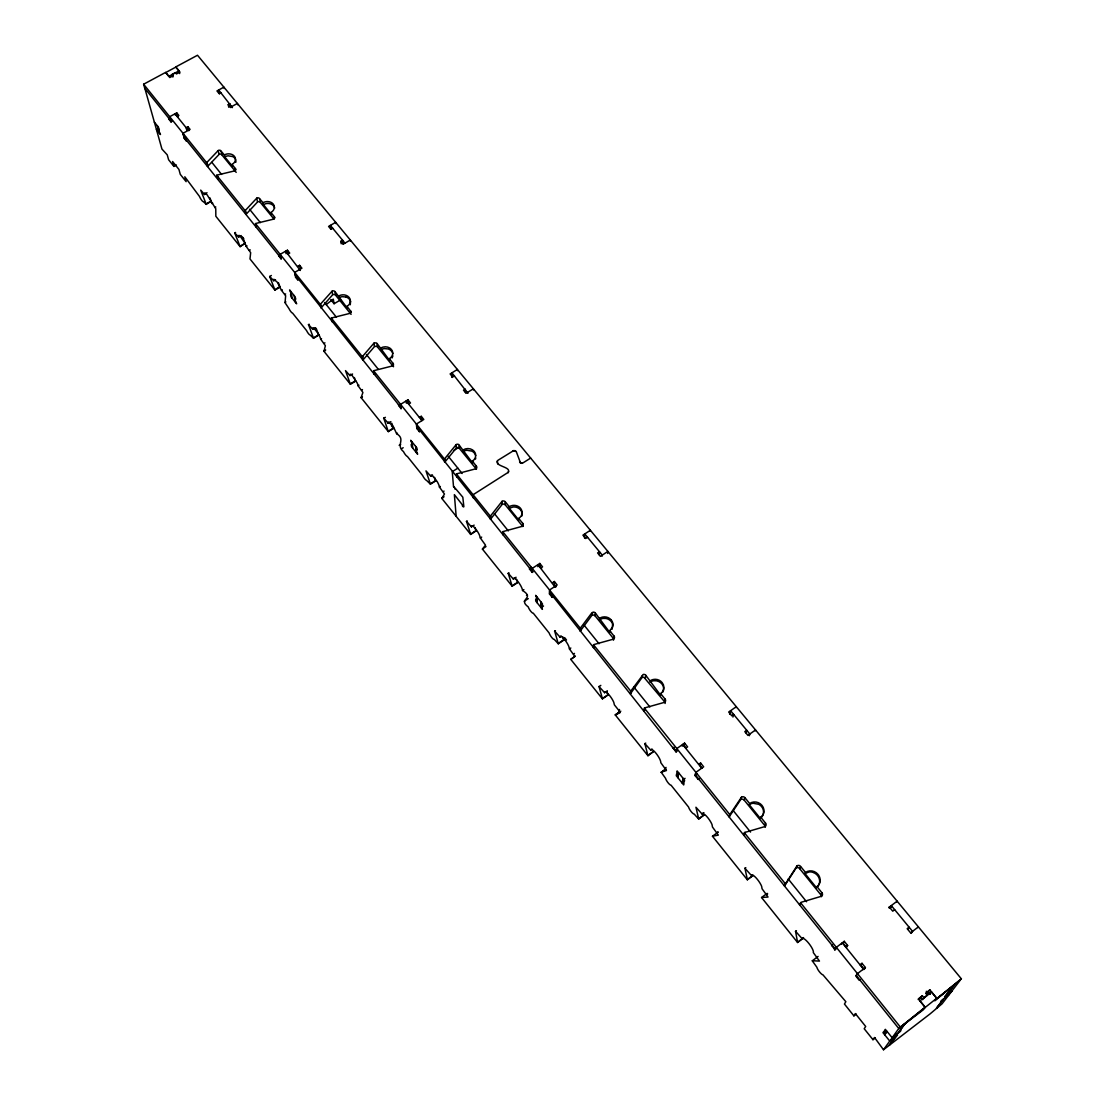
<?xml version="1.0" encoding="UTF-8"?>
<svg xmlns="http://www.w3.org/2000/svg" width="1105" height="1105" viewBox="0 0 1105 1105"><rect width="100%" height="100%" fill="white"/><g stroke="black" fill="none" stroke-linecap="round" stroke-linejoin="round"><path stroke-width="1.5" d="M533.135 571.768L532.196 572.39L529.461 568.978L530.87 567.045M532.196 572.39L532.223 568.398L539.793 563.44L542.555 566.865L540.663 568.108M532.209 570.401L532.223 569.407M699.631 818.114L704.272 814.786L698.719 819.081L695.943 807.244L702.007 813.984A8.578 2.141 54.4 0 1 703.194 813.556L704.893 814.647A8.578 2.141 54.4 0 1 712.007 824.51L712.476 827.023L718.319 835.118L712.463 836.236L747.353 879.801L752.975 875.616A3.177 0.787 53.8 0 0 752.975 875.381L748.292 878.834M607.032 691.827L607.874 694.81A2.956 0.732 55.7 0 1 607.916 695.073L602.432 698.83A2.956 0.732 55.7 0 0 602.391 698.581L599.007 686.509L604.601 692.697L607.363 690.791M537.873 566.685L537.914 564.683L555.221 587.211M539.793 563.44L539.737 566.451L541.574 568.73M665.113 703.457L665.113 703.001A2.376 2.21 14 0 0 664.616 701.772L643.814 677.144L642.033 677.545L630.775 693.249A2.376 2.21 10.7 0 1 630.292 693.705L630.651 691.039A2.39 2.21 10.7 0 0 631.148 690.584L643.248 674.464A2.403 2.224 11.3 0 1 645.817 675.321M316.168 328.296L318.71 335.119L313.544 338.296L310.091 334.995A4.144 0.912 59 0 1 306.527 330.533L292.521 313.046A4.13 0.898 59.2 0 1 288.999 308.654L285.049 302.729L285.643 295.767L281.471 290.339L277.438 282.355L273.902 279.275A7.224 1.575 59.4 0 0 273.778 280.753L275.504 279.745M562.763 636.77L563.73 640.127L558.287 643.787L554.199 639.312A4.517 1.091 56.3 0 1 551.685 637.392A4.517 1.091 56.3 0 1 549.171 633.027L533.176 613.068A4.475 1.077 56.5 0 1 530.732 611.231A4.475 1.077 56.5 0 1 528.231 606.894C517.264 598.717 535.594 598.661 522.513 590.484A7.859 1.92 56.7 0 0 521.712 587.694A7.901 1.92 56.7 0 0 520.358 585.042A7.859 1.92 56.7 0 0 514.005 578.095L513.328 579.034L516.049 577.252M553.177 596.755L552.224 597.377L549.447 593.91L549.558 589.987L557.141 584.973L554.351 581.506L552.459 582.763M549.503 591.962L676.122 751.911L673.277 747.312M552.224 597.377L552.251 596.396M554.351 581.506L554.254 584.476L556.105 586.769M391.778 423.187L393.573 428.367L388.311 431.613L361.128 397.676L362.91 392.455L358.089 385.742A7.431 1.685 58.6 0 0 357.067 382.772L351.887 375.148A7.431 1.685 58.6 0 0 350.244 374.277L349.94 375.59L352.578 374.001M474.929 527.513L476.034 530.925L470.689 534.447L466.49 521.298L471.421 526.864A7.721 1.851 57.2 0 1 474.363 527.43A7.721 1.851 57.2 0 1 479.473 535.124L480.344 537.969L485.496 545.152L482.415 549.075L512.154 586.202L517.541 582.653L516.505 579.227M457.829 468.175L452.249 471.697L453.478 486.172L462.815 497.195L463.865 506.767L454.362 494.626L456.172 516.325M584.531 538.038L584.794 533.936L602.28 555.124L602.184 556.133M509.239 506.725A8.108 7.224 -0.5 0 1 517.541 506.076A8.108 7.224 -0.5 0 1 522.085 512.306A8.025 7.155 -0.6 0 1 521.574 515.082A8.108 7.224 -0.5 0 1 518.728 518.411L522.789 523.438A2.293 2.058 -0.1 0 1 522.872 525.759A2.334 2.1 -0.1 0 1 522.278 526.325L502.734 531.657L580.263 628.248L580.07 631.093A2.334 2.141 4.9 0 0 580.553 630.651L580.705 628.524M648.87 754.784L653.469 751.552L647.972 755.737L644.85 743.61L650.665 750.046L652.061 749.066M590.305 531.312L590.374 530.276L582.929 535.152L585.719 538.522L587.584 537.306M591.852 615.084L592.86 612.211A2.362 2.155 5.6 0 1 594.283 612.294A2.321 2.127 5.6 0 1 595.374 613.04L609.546 632.143A8.26 7.569 6.7 0 0 610.582 631.314M599.214 554.751L599.463 551.713L597.598 552.942L600.402 556.354L607.874 551.423L607.681 553.453M613.717 638.883L595.139 615.927L595.222 614.85M595.264 614.49L595.346 613.413M611.314 620.043A8.343 7.638 6.7 0 1 612.543 627.184L609.698 630.72L614.021 636.052A2.321 2.127 7.6 0 1 614.49 637.24A2.348 2.155 7.6 0 1 613.579 639.104L594.145 644.491A2.39 2.196 6.3 0 0 593.537 644.781L593.302 647.585A2.39 2.196 6.4 0 1 593.91 647.295M512.154 586.202L508.203 573.26L513.328 579.034M602.432 698.899L570.76 659.367L574.862 656.453L569.462 648.939L568.73 646.204A8.025 1.975 56.2 0 0 562.155 637.046L560.76 636.273A8.025 1.975 56.2 0 0 559.959 637.102L554.641 631.079L558.287 643.787M609.546 632.143L609.698 630.72M313.544 338.296L308.461 324.483L312.743 329.276A7.348 1.644 59 0 1 313.875 328.13L318.226 333.544A7.348 1.644 59 0 1 320.671 339.138L325.381 345.713L323.972 351.307L350.409 384.291L355.63 381.128L354.346 377.523M613.441 640.182L613.524 639.477M613.758 638.524L614.021 636.052M235.779 162.311L235.904 161.33A7.252 5.774 -9.4 0 0 232.685 156.565L228.196 155.833A7.252 5.774 -9.4 0 0 224.785 156.896L224.356 154.962L220.544 150.487A2.1 1.657 -9.5 0 0 218.21 150.542L207.008 162.283A2.086 1.657 -10 0 1 206.552 162.615L207.478 166.468A2.072 1.644 -10 0 0 207.933 166.137L219.094 154.41A2.086 1.657 -9.5 0 1 221.428 154.355L236.194 172.38M630.775 693.249L631.052 691.247M798.556 941.543L803.28 937.993L797.603 942.524L795.559 931.308L802.12 938.656L803.556 937.579M256.319 227.368L255.517 223.624A2.127 1.727 -9.3 0 1 256.084 223.39L273.695 219.121L274.689 217.63A2.141 1.74 -8.7 0 0 274.358 216.704L270.946 212.492A7.417 6.008 -8.7 0 0 274.109 205.627A7.417 6.008 -8.7 0 0 267.161 201.566A7.39 5.967 -8.8 0 0 263.031 202.726L259.109 198.113A2.127 1.713 -8.9 0 0 256.747 198.168L245.517 210.254A2.113 1.699 -9.5 0 1 245.061 210.599L245.876 214.356A2.1 1.699 -9.5 0 0 246.346 214.011L257.534 201.953A2.113 1.713 -8.9 0 1 259.896 201.897L274.04 219.149M473.258 497.899L473.092 494.722L507.789 472.622C512.831 466.669 493.037 466.503 497.941 460.302L513.825 450.495L516.339 451.793L520.552 463.023L522.582 463.147L530.662 458.064M642.088 677.199L642.337 675.5M645.403 678.042L645.776 675.666M664.671 702.297L644.989 707.822A2.445 2.279 12.9 0 0 644.381 708.139L643.966 710.764A2.431 2.265 13 0 1 644.574 710.46M644.685 709.797L644.989 707.822M647.972 755.737L615.305 714.963L619.96 711.62M661.425 694.092A8.439 7.818 12.7 0 1 660.389 694.935L645.817 675.321M554.544 631.314L555.456 630.693M660.389 694.935L660.624 693.595A8.495 7.859 12.6 0 0 662.116 682.572A8.453 7.832 12.6 0 0 653.207 679.506A8.536 7.901 12.7 0 0 650.251 680.791M677.752 777.589L678.622 772.782M664.671 701.44L665.1 699.12L660.624 693.595M682.199 783.1L683.083 778.321M388.311 431.613L383.711 418.049L388.214 423.256A7.459 1.727 58.2 0 1 388.601 422.013L393.463 426.862L396.612 433.699C406.322 439.528 395.259 445.039 403.505 451.627A4.268 0.981 58 0 0 407.344 456.42L422.621 475.495A4.296 1.008 57.8 0 0 426.516 480.357L430.439 484.197L435.743 480.841L434.583 477.332M676.826 748.568L676.301 751.082L676.826 748.555L684.561 743.113L687.6 746.883L685.666 748.251M682.268 746.165L682.641 744.48L701.73 768.196M684.561 743.113L684.009 745.64L686.025 748.154M747.353 879.801L747.367 879.746A3.177 0.787 53.9 0 0 747.353 879.511L744.936 868.268L751.234 875.298A8.757 2.182 53.8 0 1 755.903 877.688A8.757 2.182 53.8 0 1 761.635 886.293L762.063 888.765L768.044 897.053L761.594 897.44L767.174 893.351M698.719 819.081L694.12 813.998A4.807 1.188 54.5 0 1 691.136 811.567A4.807 1.188 54.5 0 1 688.595 807.092L670.997 785.13A4.752 1.174 54.8 0 1 668.097 782.796A4.752 1.174 54.8 0 1 665.555 778.334L661.246 772.312L665.97 768.9M699.134 778.721L698.167 779.412L695.114 775.6L695.901 772.326L703.664 766.815L700.598 763.003L698.65 764.37M695.901 772.326L695.307 774.785L835.228 949.25L836.361 947.33L844.275 941.308L847.632 945.479L846.458 947.427L843.115 943.256L844.275 941.308M698.167 779.412L698.374 778.597M700.598 763.003L699.976 765.475L702.02 768.016M392.883 355.879L392.095 357.951M732.933 717.035L733.651 714.424L731.745 715.764L728.692 712.048L736.289 706.703L736.054 707.587M350.257 304.759L350.534 301.624M745.958 732.85L746.718 730.281L744.811 731.634L747.905 735.378L755.53 729.977L755.268 730.833M749.301 735.737L749.825 734.038L730.598 710.722L729.659 714.217L730.598 713.554M749.701 803.584L749.301 804.758L760.351 818.404L760.765 817.23A8.923 8.315 27.7 0 0 762.022 805.435A8.923 8.315 27.7 0 0 749.646 803.542L744.977 797.755A2.486 2.321 26 0 0 742.795 796.76A2.555 2.39 26.1 0 0 741.469 797.216L730.225 813.998A2.486 2.334 26.4 0 1 729.728 814.482L729.01 816.816A2.486 2.334 26.6 0 0 729.507 816.333L740.709 799.592A2.542 2.376 26.2 0 1 742.021 799.15A2.472 2.307 26.2 0 1 744.19 800.13L764.674 825.421A2.486 2.321 29.4 0 1 765.226 826.733A2.528 2.348 29.4 0 1 765.24 827.217M729.507 816.333L730.046 814.578M740.806 799.302L741.469 797.216M744.217 800.13L744.88 798.045M765.53 823.17A2.5 2.334 29.2 0 1 766.083 824.468L765.986 825.407A2.5 2.334 29.2 0 1 765.171 826.499L744.991 832.383A2.555 2.403 29.3 0 0 744.508 832.617L743.734 834.897M744.604 833.529L744.991 832.383M430.439 484.197L425.991 470.868L430.757 476.227A7.625 1.809 57.7 0 1 432.373 475.578L437.124 481.49A7.625 1.809 57.7 0 1 439.417 487.015L444.459 494.032L441.82 498.41L470.689 534.447M764.784 825.131L765.309 823.695M650.665 750.046L651.701 749.466A8.343 2.086 55 0 1 657.572 755.35A8.343 2.086 55 0 1 660.776 762.643L666.453 770.53L661.343 772.16M612.101 629.256L612.626 624.325M508.673 471.476L508.19 472.719M497.25 460.992L497.885 463.907M805.504 872.48L805.006 873.558L816.443 887.688L816.968 886.624A9.185 8.522 35.7 0 0 819.8 882.591A9.144 8.467 35.7 0 0 820.09 879.193A9.089 8.426 35.7 0 0 818.073 874.442A9.144 8.467 35.7 0 0 805.517 872.48L800.614 866.444A2.528 2.348 34.4 0 0 799.412 865.574A2.555 2.376 34.4 0 0 798.376 865.422A2.624 2.445 34.4 0 0 797.037 865.878L785.835 883.254A2.569 2.39 35.3 0 1 785.337 883.751L784.398 885.879A2.555 2.39 35.5 0 0 784.895 885.381L796.07 868.06A2.624 2.431 34.6 0 1 797.396 867.591A2.555 2.376 34.5 0 1 798.432 867.757A2.514 2.334 34.6 0 1 799.633 868.627L820.835 894.815A2.542 2.362 37.4 0 1 821.416 896.155A2.583 2.39 37.4 0 1 821.429 896.68M784.895 885.381L785.6 883.793M796.194 867.784L797.037 865.878M799.633 868.627L800.503 866.721M761.552 897.509L797.603 942.524M816.968 886.624L821.899 892.716A2.583 2.39 37.2 0 1 822.203 895.492A2.666 2.459 37.2 0 1 821.581 896.224L801.125 902.302L799.495 904.705A2.624 2.445 38.1 0 1 800.13 904.373M800.379 903.862L800.876 902.826M820.96 894.553L821.899 892.716M835.836 949.154L834.855 949.899L831.885 945.107M836.361 947.33L834.855 949.899M841.527 944.112L842.3 942.827L863.419 969.057L863.005 969.679M818.087 956.433L812.272 960.825L816.913 967.303A5.138 1.257 53 0 0 819.496 971.875A5.138 1.257 53 0 0 822.921 974.803L845.836 1001.696L844.455 1004.058L853.903 1015.868L855.339 1013.561L865.685 1026.476L864.207 1028.741L872.978 1039.695L875.257 1037.913M896.68 901.86L897.122 901.169L889.359 907.067L892.73 911.169L894.677 909.691M861.997 963.311L860.767 965.19L864.151 969.403L865.395 967.538L861.997 963.311L860.022 964.831M865.395 967.538L857.466 973.629L855.85 976.088L859.234 980.315L860.215 979.555M857.466 973.629L856.237 975.466L898.779 1028.52L892.136 1037.775L897.992 1033.175L904.746 1023.852M872.978 1039.695L874.511 1037.485L883.503 1049.75L930.12 1013.865L942.068 1003.796L949.236 994.472M907.744 929.208L909.125 927.206L907.177 928.697L910.603 932.855L918.379 926.874L917.91 927.551M884.718 1034.791L887.094 1031.435M911.155 933.338L912.55 931.363L891.307 905.589L889.553 908.338L888.71 907.316M883.503 1049.75L889.732 1041.103L897.564 1035.012L889.221 1045.261L895.561 1036.531M904.802 1024.017L898.918 1032.042L900.865 1030.509L900.023 1031.669L892.205 1037.788L889.801 1041.103L882.978 1032.692L883.779 1031.545L885.464 1033.645M929.54 994.431L931.405 991.903L936.681 998.285L934.775 1000.785L961.378 978.85L197.505 55.25L175.75 66.949L179.935 72.074L176.455 73.952L175.419 72.668L172.228 74.38L172.891 77.046M580.553 630.651L591.824 615.444A2.321 2.113 5.6 0 1 593.095 615.029L594.048 615.167A2.321 2.113 5.7 0 1 595.139 615.927M592.059 612.557L580.263 628.248M943.532 998.948L936.46 1008.202L942.731 1000.08L940.825 1001.572L941.764 1000.357L949.375 994.389L952.165 990.798L944.513 996.793L954.016 985.48M953.96 985.301L946.267 995.356L952.013 990.867L959.817 980.729L935.162 999.956L961.378 978.85M505.303 501.808A2.321 2.072 -1.2 0 0 502.057 501.325L490.744 515.69A2.265 2.017 -2 0 1 490.261 516.104L490.358 519.226A2.265 2.017 -2.1 0 0 490.841 518.811L502.126 504.488A2.321 2.058 -1.2 0 1 503.355 504.101A2.251 2.003 -1.2 0 1 504.281 504.225A2.321 2.058 -1.2 0 1 505.358 504.957L522.803 526.533M473.451 462.028A7.928 6.962 -3 0 1 472.457 462.774L458.713 444.541A2.265 1.989 -3.5 0 0 456.158 444.611L444.859 458.534A2.251 1.975 -4.3 0 1 444.376 458.934L444.624 462.194A2.251 1.975 -4.3 0 0 445.108 461.793L456.379 447.898A2.265 1.989 -3.5 0 1 458.92 447.829L476.448 469.266M920.866 997.553L922.33 995.771L924.07 997.912L922.606 999.68L920.866 997.553L918.241 999.597M925.783 993.713L929.899 989.873L936.681 998.188M922.33 995.771L918.379 998.865L925.161 1007.208L898.752 1028.465L936.681 998.285M393.49 366.75L377.509 347.011A2.21 1.865 -6.4 0 0 376.114 346.266L374.471 346.597L363.214 359.705A2.182 1.865 -7.1 0 1 362.744 360.092L362.247 356.611A2.196 1.865 -7.1 0 0 362.716 356.224L374.015 343.089L376.087 342.854A2.21 1.879 -6.4 0 1 377.067 343.503L389.582 360.437L389.374 358.697A7.721 6.561 -6.1 0 0 391.446 349.512A7.721 6.561 -6.1 0 0 380.742 348.047M338.613 296.029A7.611 6.354 -7.2 0 1 347.633 296.099A7.611 6.354 -7.2 0 1 349.788 303.392A7.583 6.326 -7.2 0 1 346.97 306.361L347.246 308.143L335.036 291.623A2.182 1.823 -7.5 0 0 334.083 290.988L333.669 290.891A2.169 1.809 -7.5 0 0 332.039 291.223L320.298 304.345L320.92 307.922A2.155 1.796 -8.1 0 0 321.389 307.549L332.619 294.828A2.113 1.754 -7.5 0 1 333.793 294.483L334.235 294.496A2.169 1.809 -7.5 0 1 335.602 295.228L351.1 314.373M802.12 938.656L803.597 938.518A9.006 2.238 53.1 0 1 810.324 945.397A9.006 2.238 53.1 0 1 813.308 952.579L819.454 961.074L812.327 960.756M931.405 991.903L919.885 1000.895L925.147 1007.304L923.31 1009.777L898.779 1028.52M924.07 997.912L927.689 995.094L925.949 992.953L929.899 989.873M853.903 1015.868L856.182 1014.114M890.52 907.606L891.486 906.874M845.657 946.985L847.632 945.479M831.513 945.742L832.507 944.996M795.476 931.405L796.429 930.686M766.732 894.58L767.671 893.876M744.867 868.364L745.806 867.674M716.993 832.645L717.932 831.968M712.463 836.236L718.043 832.189M702.007 813.984L703.885 812.631M695.114 775.6L697.048 774.218M685.045 778.348L682.779 779.964L684.271 781.815L684.575 780.171L677.13 770.931L676.84 772.588L678.318 774.425M665.141 768.072L666.066 767.423M661.246 772.312L665.403 769.384M673.111 748.154L674.078 747.477M676.122 751.911L677.089 751.234M644.795 743.734L645.734 743.085M604.601 692.697A8.149 2.03 55.6 0 1 605.512 691.992A8.163 2.03 55.6 0 1 613.745 702.227L614.408 704.893L618.62 710.156L619.546 709.52M615.305 714.963L620.803 711.164M603.302 697.946L607.874 694.81M598.965 686.647L600.816 685.376M569.462 648.939L570.829 648.013M573.55 654.036L574.476 653.414M570.76 659.367L575.374 656.108M559.144 642.848L563.702 639.892M559.959 637.102L561.326 636.176M549.447 593.91L550.387 593.288M543.536 606.051L541.077 607.681L541.049 602.045M526.477 595.415L527.389 594.808M524.226 601.272L528.287 598.592M522.513 590.484L523.88 589.587M529.461 568.978L530.4 568.357M512.982 585.263L517.513 582.418M508.134 573.509L509.046 572.915M480.344 537.969L481.697 537.099M482.415 549.075L486.02 546.547M471.504 533.522L475.965 530.649M466.434 521.56L467.332 520.98M471.421 526.864L474.128 525.124M443.146 491.656L444.044 491.09M441.834 498.175L444.058 496.767M441.82 498.41L443.146 497.568M439.417 487.015L440.315 486.449M430.757 476.227L432.538 475.095M431.24 483.272L435.688 480.592M453.824 450.439L459.141 447.111M401.861 448.533L403.187 447.718M420.287 431.088L419.375 431.668L416.834 428.505L418.685 427.359M399.361 445.149L400.231 444.597M399.347 445.384L400.659 444.569M389.098 430.701L393.518 428.105M419.403 417.455L421.254 416.309L423.795 419.472L416.378 424.058L416.834 428.505M396.612 433.699L397.496 433.16M383.601 418.394L385.369 417.317M408.643 404.085L410.494 402.952L407.966 399.83L400.576 404.375L401.087 408.864L398.463 404.623M454.473 375.907L452.663 377.026L450.122 373.946L457.387 369.471L457.456 370.631M388.214 423.256L390.88 421.613M805.006 873.558L808.943 871.983A9.185 8.522 35.8 0 1 813.266 872.425M398.587 405.742L399.513 405.176M361.611 390.12L362.481 389.582M361.128 397.427L361.998 396.902M361.128 397.676L362.44 396.888M351.169 383.394L355.52 380.755M358.089 385.742L358.973 385.217M324.083 343.393L324.953 342.868M323.958 351.045L325.699 350.009M323.972 351.307L325.271 350.534M314.303 337.398L318.627 334.829M320.671 339.138L321.541 338.627M312.743 329.276L315.353 327.715M330.754 299.635L334.097 303.723L340.575 299.897M308.461 324.815L309.331 324.29M285.035 302.452L285.891 301.941M456.821 477.139L456.462 474.004A2.279 2.017 -3.7 0 1 457.056 473.727L475.758 468.824A2.224 1.948 -2.8 0 0 476.559 467.912L476.683 467.526A2.279 2.017 -2.7 0 0 476.296 466.034L472.36 461.172A7.942 6.962 -3 0 0 474.28 451.434A7.942 6.962 -3 0 0 463.216 449.873M241.249 235.572L238.68 237.05L238.735 235.503A7.21 1.533 59.7 0 1 240.103 236.069L245.006 243.307A7.21 1.533 59.7 0 1 246.166 246.374L250.669 252.672L249.992 258.943L274.938 290.09L280.076 287.093L278.432 282.756M281.471 290.339L282.341 289.828M284.786 294.455L285.643 293.944M297.77 266.36L299.579 265.311L301.914 268.197L294.676 272.424L295.588 277.272L297.922 280.173L297.687 278.957M341.21 243.791L340.851 241.318L342.633 240.282L343.172 243.998M295.588 277.272L296.499 276.747M275.67 289.206L279.952 286.706M274.938 290.09L269.661 276.485L271.388 275.49M287.922 254.122L289.717 253.073L287.411 250.213L278.626 255.2L281.167 259.274L280.187 254.371M278.874 256.415L279.772 255.904M332.688 228.224L330.906 229.26L328.586 226.428L335.685 222.326L335.879 223.583M249.385 250.379L250.241 249.882M240.862 245.78L245.117 243.349L242.934 237.81M206.994 192.712L204.522 194.508L204.812 192.809L207.063 194.756L215.765 208.748L215.834 216.262L240.144 246.664L245.117 243.349M246.166 246.36L247.023 245.876M240.144 246.664L234.716 232.948L235.572 232.464M211.801 203.569L212.657 203.099M214.936 207.478L215.793 206.994M206.98 203.5L211.193 201.124L209.853 197.795M176.441 165.032L173.941 166.427L172.587 161.523L178.927 169.438L180.267 174.328L186.137 181.662L184.825 176.8L199.48 196.441A4.033 0.829 59.9 0 0 201.524 200.046A4.033 0.829 59.9 0 0 203.223 201.538L206.276 204.37L211.193 201.124M186.137 139.852L186.455 141.15L184.328 138.484L186.082 137.517M184.328 138.484L183.002 133.291L190.074 129.409L187.933 126.744L186.165 127.724L186.814 130.321M228.804 107.282L228.238 104.644L229.978 103.69L230.821 107.641M171.938 121.453L171.054 121.937L168.941 119.299L169.825 118.829M177.104 116.453L178.872 115.5L176.745 112.862L169.7 116.702L171.054 121.937M220.834 92.599L219.094 93.538L216.953 90.942L223.887 87.157L224.177 88.483M518.728 518.411L518.742 519.972L509.308 508.328L512.982 507.029A8.122 7.238 -0.6 0 1 516.905 507.444L518.107 507.955A8.122 7.238 -0.6 0 1 522.126 513.853A8.122 7.238 -0.6 0 1 521.753 516.146M170.722 120.625L144.714 88.207L143.622 84.229L165.612 72.405L169.783 77.543L173.278 75.665L172.228 74.38M178.996 70.858L168.858 76.328L165.736 72.543L175.875 67.087L178.996 70.858L179.687 73.579M512.858 450.84L514.364 450.881M270.946 212.492L271.319 214.37L263.418 204.618L265.656 203.721A7.417 5.995 -8.8 0 1 270.421 203.859L271.485 204.287A7.417 5.995 -8.8 0 1 274.648 208.196M615.388 714.783L619.946 712.78L618.62 710.156M218.168 178.872L216.704 175.281A2.1 1.685 -9.8 0 1 217.257 175.046L234.674 170.888A2.044 1.63 -9.3 0 0 235.462 170.129L235.614 169.797A2.113 1.685 -9.2 0 0 235.351 168.54L232.036 164.452A7.334 5.829 -9.3 0 0 235.227 157.78A7.334 5.829 -9.3 0 0 228.431 153.844A7.293 5.787 -9.3 0 0 224.356 154.962M522.071 463.271A2.279 2.003 -0.1 0 1 520.552 463.023L519.557 461.959M331.942 321.679L331.348 318.116A2.182 1.837 -7.8 0 1 331.928 317.881L349.967 313.364A2.196 1.837 -7.1 0 0 350.893 311.43L346.97 306.361M346.072 297.038L342.398 296.665A7.638 6.381 -7.2 0 0 338.89 297.825M514.875 450.564L516.104 451.393M758.817 804.33L753.196 803.252A8.923 8.315 27.7 0 0 749.231 804.702M813.308 872.494L814.675 873.116A9.185 8.522 35.8 0 1 819.579 880.174A9.199 8.536 35.8 0 1 819.012 884.401A9.185 8.522 35.8 0 1 816.443 887.688M463.175 506.781L462.304 505.731M455.219 489.239L454.638 488.534M344.981 243.141L330.354 225.406L330.934 229.136M228.238 104.644L230.406 107.268L237.368 103.442L237.63 104.768M340.851 241.318L343.199 244.177L350.326 240.034L350.506 241.277M451.6 376.653L452.235 377.413L451.931 372.827L467.954 393.311M926.28 991.282L928.78 994.32M928.407 991.668L930.341 994.03M389.374 358.697L393.408 363.932A2.224 1.892 -5.9 0 1 392.496 365.935L374.222 370.562A2.224 1.892 -6.7 0 0 373.656 370.824L374.112 374.264A2.21 1.892 -6.7 0 1 374.692 374.015M505.261 501.781L509.295 506.753L509.308 508.328M760.765 817.23L765.53 823.115M224.785 156.896L232.464 166.385L232.036 164.452M188.306 130.376L174.977 113.815L175.322 115.141M421.944 420.618L406.115 400.963L406.364 403.215M211.884 162.38L221.566 174.424M249.564 209.232L260.338 222.63M324.566 302.494L336.376 317.163M366.418 354.525L378.228 369.208M448.243 456.255L462.125 473.506M494.322 513.549L508.286 530.897M583.896 624.919L599.034 643.732M633.648 686.771L649.864 706.938M733.278 810.642L750.516 832.079M788.238 878.972L806.553 901.749M144.865 88.4L154.355 122.089L158.402 127.103L159.106 129.658L158.098 128.401M892.205 1037.788L885.326 1029.335L884.511 1030.482L886.21 1032.595M291.209 293.709L289.593 289.938L295.215 296.927L295.698 299.289L294.579 297.894M412.22 443.989L410.715 440.273L416.889 447.939L417.151 450.108L415.922 448.575M537.016 598.965L535.649 595.333L542.403 603.717L542.417 605.651L541.063 603.979M158.747 130.735L160.474 134.534L156.44 129.534L154.355 122.089M291.665 295.878L290.532 294.483L291.029 296.831L296.637 303.806L295.021 300.049M412.469 445.978L411.24 444.445L411.516 446.613L417.649 454.238L416.157 450.55M537.03 600.733L535.69 599.076L535.718 601.01L542.431 609.352L541.077 605.747M678.056 775.945L676.564 774.094L676.274 775.738L683.677 784.937L683.981 783.307L682.503 781.47M242.078 236.608L243.735 238.68M564.6 637.613L566.506 639.975M143.622 84.229L206.552 162.615M216.704 175.281L245.061 210.599M255.517 223.624L320.298 304.345M331.348 318.116L362.247 356.611M373.656 370.824L444.376 458.934M456.462 474.004L490.261 516.104M593.537 644.781L630.651 691.039M644.381 708.139L729.728 814.482M744.369 832.714L785.337 883.751M800.49 902.647L900.133 1026.794M280.919 258.059L183.996 137.186L183.002 133.291M532.196 571.396L416.613 426.281M391.488 425.757L393.573 428.367M204.522 194.508L200.696 190.115L206.276 204.37M238.68 237.05L234.716 232.948M273.778 280.753L269.661 276.485M349.94 375.59L345.506 370.631L350.409 384.291M173.941 166.427L168.609 159.755L167.242 154.852L161.938 149.051L156.454 129.547M453.837 487.236L453.533 486.462M157.38 125.86L159.465 133.277M168.609 118L168.941 119.299M170.032 118.014L170.377 119.326M176.745 112.862L177.739 116.799M187.933 126.744L188.9 130.666M207.243 163.25L207.933 166.137M217.492 176.013L217.934 177.919M218.21 150.542L218.983 153.927M221.18 151.399L221.953 154.783M245.724 211.193L246.346 214.011M219.564 93.966L218.68 89.988L232.423 107.627M235.351 168.54L235.669 169.977M290.712 291.333L292.148 298.226M256.747 198.168L257.437 201.483M294.096 295.518L295.505 302.411M259.758 199.024L260.435 202.339M263.031 202.726L263.418 204.618M280.435 255.614L280.684 256.83M274.441 217.16L274.634 218.099M286.085 253.708L285.615 251.249L300.325 270.476M287.411 250.213L288.115 253.901M294.676 272.424L294.897 273.639M295.132 274.855L400.963 407.745L400.576 404.375M299.579 265.311L300.256 268.971M325.906 303.474L326.127 304.621L333.282 299.124L334.097 303.723M320.92 304.87L321.389 307.549M331.928 317.867L332.08 318.765M332.039 291.209L332.55 294.372M335.105 292.065L335.326 293.419M335.395 293.875L335.602 295.228M350.575 310.809L350.838 312.591M362.716 356.224L363.214 359.705M374.015 343.089L374.236 344.843M374.291 345.285L374.415 346.155M377.123 343.945L377.509 347.011M411.958 441.807L412.745 448.133M415.66 446.406L416.419 452.719M393.076 363.283L393.435 366.321M407.966 399.83L408.325 403.215M419.265 430.563L419.375 431.668M421.254 416.309L421.571 419.665M444.914 459.349L445.108 461.793M457.056 473.727L457.111 474.542M456.158 444.611L456.351 447.497M459.335 445.467L459.514 448.34M465.509 392.468L465.329 389.071L463.506 390.189L466.061 393.297L473.354 388.794L473.41 389.927M472.36 461.172L472.443 462.788M476.296 466.034L476.338 466.835M476.352 467.235L476.435 468.865M490.758 516.477L490.841 518.811M502.057 501.325L502.112 504.087M502.734 531.657L502.803 534.737M505.275 502.181L505.317 504.944M537.002 597.018L537.058 602.681M522.789 523.438L522.803 526.146M599.656 618.317A8.343 7.638 6.7 0 1 602.57 617.073A8.288 7.597 6.7 0 1 611.286 620.029M599.532 619.767A8.37 7.666 6.7 0 1 603.289 618.386L606.023 618.469A8.37 7.666 6.7 0 1 612.681 624.366M665.1 699.12A2.362 2.196 13.8 0 1 665.597 700.349A2.403 2.224 13.9 0 1 664.685 702.269M650.03 682.144A8.536 7.901 12.7 0 1 653.842 680.721L656.619 680.818A8.509 7.873 12.7 0 1 663.635 688.166L663.401 690.736A8.439 7.818 12.7 0 1 662.959 691.965M758.79 804.26A8.923 8.315 27.7 0 1 760.351 818.404M346.1 297.038A7.638 6.381 -7.2 0 1 350.575 301.651M380.963 349.802A7.749 6.589 -6.1 0 1 384.512 348.6L388.256 348.973A7.707 6.561 -6.1 0 1 392.841 353.711M463.313 451.517A7.873 6.906 -3 0 1 466.945 450.26L471.973 451.144A7.928 6.962 -3 0 1 475.647 455.674M475.73 457.953A7.928 6.962 -3 0 1 475.468 459.086"/></g></svg>
